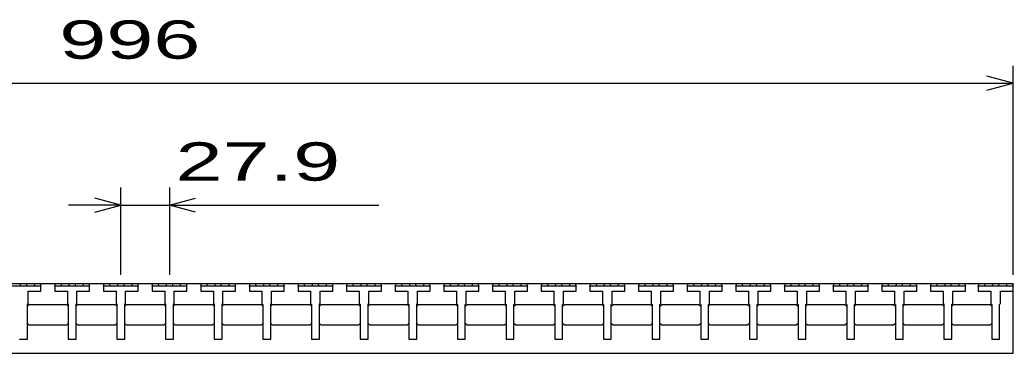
# Model space of a CAD drawing. Units: millimetres, scale not verified. Extents: x -1820 to 1731, y -1282 to 1054.
# Drawn here: x -993 to -423, y -472 to -280 of the extents above; entities that cross this region are included whole.
import ezdxf
from ezdxf.enums import TextEntityAlignment as Align

# ---------------------------------------------------------------- set-up
doc = ezdxf.new("R2010")
doc.units = ezdxf.units.MM
doc.header["$LTSCALE"] = 10
doc.layers.add('16', color=3, linetype='Continuous', lineweight=25)
doc.layers.add('22', color=2, linetype='Continuous', lineweight=25)
doc.styles.add('ベクトル', font='')
doc.styles.get('ベクトル').set_extended_font_data('ベクトル')

msp = doc.modelspace()

# ---------------------------------------------------------------- linework, layer by layer
at = {"layer": '16'}
for p, q in [((-1419, -431.5), (-423, -431.5)), ((-992.45, -433), (-991.95, -431.5)), ((-991.95, -431.5), (-989.05, -431.5)), ((-989.05, -431.5), (-988.55, -433)), ((-984.4, -433), (-983.9, -431.5)), ((-983.9, -431.5), (-981, -431.5)), ((-981, -431.5), (-980.5, -433)), ((-972.6, -433), (-972.1, -431.5)), ((-972.1, -431.5), (-969.2, -431.5)), ((-969.2, -431.5), (-968.7, -433)), ((-964.55, -433), (-964.05, -431.5)), ((-964.05, -431.5), (-961.15, -431.5)), ((-961.15, -431.5), (-960.65, -433)), ((-956.5, -433), (-956, -431.5)), ((-956, -431.5), (-953.1, -431.5)), ((-953.1, -431.5), (-952.6, -433)), ((-944.7, -433), (-944.2, -431.5)), ((-944.2, -431.5), (-941.3, -431.5)), ((-941.3, -431.5), (-940.8, -433)), ((-936.65, -433), (-936.15, -431.5)), ((-936.15, -431.5), (-933.25, -431.5)), ((-933.25, -431.5), (-932.75, -433)), ((-928.6, -433), (-928.1, -431.5)), ((-928.1, -431.5), (-925.2, -431.5)), ((-925.2, -431.5), (-924.7, -433)), ((-916.8, -433), (-916.3, -431.5)), ((-916.3, -431.5), (-913.4, -431.5)), ((-913.4, -431.5), (-912.9, -433)), ((-908.75, -433), (-908.25, -431.5)), ((-908.25, -431.5), (-905.35, -431.5)), ((-905.35, -431.5), (-904.85, -433)), ((-900.7, -433), (-900.2, -431.5)), ((-900.2, -431.5), (-897.3, -431.5)), ((-897.3, -431.5), (-896.8, -433)), ((-888.9, -433), (-888.4, -431.5)), ((-888.4, -431.5), (-885.5, -431.5)), ((-885.5, -431.5), (-885, -433)), ((-880.85, -433), (-880.35, -431.5)), ((-880.35, -431.5), (-877.45, -431.5)), ((-877.45, -431.5), (-876.95, -433)), ((-872.8, -433), (-872.3, -431.5)), ((-872.3, -431.5), (-869.4, -431.5)), ((-869.4, -431.5), (-868.9, -433)), ((-861, -433), (-860.5, -431.5)), ((-860.5, -431.5), (-857.6, -431.5)), ((-857.6, -431.5), (-857.1, -433)), ((-852.95, -433), (-852.45, -431.5)), ((-852.45, -431.5), (-849.55, -431.5)), ((-849.55, -431.5), (-849.05, -433)), ((-844.9, -433), (-844.4, -431.5)), ((-844.4, -431.5), (-841.5, -431.5)), ((-841.5, -431.5), (-841, -433)), ((-833.1, -433), (-832.6, -431.5)), ((-832.6, -431.5), (-829.7, -431.5)), ((-829.7, -431.5), (-829.2, -433)), ((-825.05, -433), (-824.55, -431.5)), ((-824.55, -431.5), (-821.65, -431.5)), ((-821.65, -431.5), (-821.15, -433)), ((-817, -433), (-816.5, -431.5)), ((-816.5, -431.5), (-813.6, -431.5)), ((-813.6, -431.5), (-813.1, -433)), ((-805.2, -433), (-804.7, -431.5)), ((-804.7, -431.5), (-801.8, -431.5)), ((-801.8, -431.5), (-801.3, -433)), ((-797.15, -433), (-796.65, -431.5)), ((-796.65, -431.5), (-793.75, -431.5)), ((-793.75, -431.5), (-793.25, -433)), ((-789.1, -433), (-788.6, -431.5)), ((-788.6, -431.5), (-785.7, -431.5)), ((-785.7, -431.5), (-785.2, -433)), ((-777.3, -433), (-776.8, -431.5)), ((-776.8, -431.5), (-773.9, -431.5)), ((-773.9, -431.5), (-773.4, -433)), ((-769.25, -433), (-768.75, -431.5)), ((-768.75, -431.5), (-765.85, -431.5)), ((-765.85, -431.5), (-765.35, -433)), ((-761.2, -433), (-760.7, -431.5)), ((-760.7, -431.5), (-757.8, -431.5)), ((-757.8, -431.5), (-757.3, -433)), ((-749.4, -433), (-748.9, -431.5)), ((-748.9, -431.5), (-746, -431.5)), ((-746, -431.5), (-745.5, -433)), ((-741.35, -433), (-740.85, -431.5)), ((-740.85, -431.5), (-737.95, -431.5)), ((-737.95, -431.5), (-737.45, -433)), ((-733.3, -433), (-732.8, -431.5)), ((-732.8, -431.5), (-729.9, -431.5)), ((-729.9, -431.5), (-729.4, -433)), ((-721.5, -433), (-721, -431.5)), ((-721, -431.5), (-718.1, -431.5)), ((-718.1, -431.5), (-717.6, -433)), ((-713.45, -433), (-712.95, -431.5)), ((-712.95, -431.5), (-710.05, -431.5)), ((-710.05, -431.5), (-709.55, -433)), ((-705.4, -433), (-704.9, -431.5)), ((-704.9, -431.5), (-702, -431.5)), ((-702, -431.5), (-701.5, -433)), ((-693.6, -433), (-693.1, -431.5)), ((-693.1, -431.5), (-690.2, -431.5)), ((-690.2, -431.5), (-689.7, -433)), ((-685.55, -433), (-685.05, -431.5)), ((-685.05, -431.5), (-682.15, -431.5)), ((-682.15, -431.5), (-681.65, -433)), ((-677.5, -433), (-677, -431.5)), ((-677, -431.5), (-674.1, -431.5)), ((-674.1, -431.5), (-673.6, -433)), ((-665.7, -433), (-665.2, -431.5)), ((-665.2, -431.5), (-662.3, -431.5)), ((-662.3, -431.5), (-661.8, -433)), ((-657.65, -433), (-657.15, -431.5)), ((-657.15, -431.5), (-654.25, -431.5)), ((-654.25, -431.5), (-653.75, -433)), ((-649.6, -433), (-649.1, -431.5)), ((-649.1, -431.5), (-646.2, -431.5)), ((-646.2, -431.5), (-645.7, -433)), ((-637.8, -433), (-637.3, -431.5)), ((-637.3, -431.5), (-634.4, -431.5)), ((-634.4, -431.5), (-633.9, -433)), ((-629.75, -433), (-629.25, -431.5)), ((-629.25, -431.5), (-626.35, -431.5)), ((-626.35, -431.5), (-625.85, -433)), ((-621.7, -433), (-621.2, -431.5)), ((-621.2, -431.5), (-618.3, -431.5)), ((-618.3, -431.5), (-617.8, -433)), ((-609.9, -433), (-609.4, -431.5)), ((-609.4, -431.5), (-606.5, -431.5)), ((-606.5, -431.5), (-606, -433)), ((-601.85, -433), (-601.35, -431.5)), ((-601.35, -431.5), (-598.45, -431.5)), ((-598.45, -431.5), (-597.95, -433)), ((-593.8, -433), (-593.3, -431.5)), ((-593.3, -431.5), (-590.4, -431.5)), ((-590.4, -431.5), (-589.9, -433)), ((-582, -433), (-581.5, -431.5)), ((-581.5, -431.5), (-578.6, -431.5)), ((-578.6, -431.5), (-578.1, -433)), ((-573.95, -433), (-573.45, -431.5)), ((-573.45, -431.5), (-570.55, -431.5)), ((-570.55, -431.5), (-570.05, -433)), ((-565.9, -433), (-565.4, -431.5)), ((-565.4, -431.5), (-562.5, -431.5)), ((-562.5, -431.5), (-562, -433)), ((-554.1, -433), (-553.6, -431.5)), ((-553.6, -431.5), (-550.7, -431.5)), ((-550.7, -431.5), (-550.2, -433)), ((-546.05, -433), (-545.55, -431.5)), ((-545.55, -431.5), (-542.65, -431.5)), ((-542.65, -431.5), (-542.15, -433)), ((-538, -433), (-537.5, -431.5)), ((-537.5, -431.5), (-534.6, -431.5)), ((-534.6, -431.5), (-534.1, -433)), ((-526.2, -433), (-525.7, -431.5)), ((-525.7, -431.5), (-522.8, -431.5)), ((-522.8, -431.5), (-522.3, -433)), ((-518.15, -433), (-517.65, -431.5)), ((-517.65, -431.5), (-514.75, -431.5)), ((-514.75, -431.5), (-514.25, -433)), ((-510.1, -433), (-509.6, -431.5)), ((-509.6, -431.5), (-506.7, -431.5)), ((-506.7, -431.5), (-506.2, -433)), ((-498.3, -433), (-497.8, -431.5)), ((-497.8, -431.5), (-494.9, -431.5)), ((-494.9, -431.5), (-494.4, -433)), ((-490.25, -433), (-489.75, -431.5)), ((-489.75, -431.5), (-486.85, -431.5)), ((-486.85, -431.5), (-486.35, -433)), ((-482.2, -433), (-481.7, -431.5)), ((-481.7, -431.5), (-478.8, -431.5)), ((-478.8, -431.5), (-478.3, -433)), ((-470.4, -433), (-469.9, -431.5)), ((-469.9, -431.5), (-467, -431.5)), ((-467, -431.5), (-466.5, -433)), ((-462.35, -433), (-461.85, -431.5)), ((-461.85, -431.5), (-458.95, -431.5)), ((-458.95, -431.5), (-458.45, -433)), ((-454.3, -433), (-453.8, -431.5)), ((-453.8, -431.5), (-450.9, -431.5)), ((-450.9, -431.5), (-450.4, -433)), ((-443, -433), (-442.5, -431.5)), ((-442.5, -431.5), (-439.6, -431.5)), ((-439.6, -431.5), (-439.1, -433)), ((-434.95, -433), (-434.45, -431.5)), ((-434.45, -431.5), (-431.55, -431.5)), ((-431.55, -431.5), (-431.05, -433)), ((-426.9, -433), (-426.4, -431.5)), ((-426.4, -431.5), (-423.5, -431.5)), ((-423.5, -431.5), (-423, -433)), ((-423, -471.5), (-423, -431.5)), ((-980.5, -433), (-1000.5, -433)), ((-987.75, -443), (-987.75, -436)), ((-987.75, -436), (-980.5, -436)), ((-980.5, -436), (-980.5, -433)), ((-972.6, -433), (-972.6, -436)), ((-952.6, -433), (-972.6, -433)), ((-972.6, -436), (-965.35, -436)), ((-965.35, -436), (-965.35, -443)), ((-959.85, -443), (-959.85, -436)), ((-959.85, -436), (-952.6, -436)), ((-952.6, -436), (-952.6, -433)), ((-944.7, -433), (-944.7, -436)), ((-924.7, -433), (-944.7, -433)), ((-944.7, -436), (-937.45, -436)), ((-937.45, -436), (-937.45, -443)), ((-931.95, -443), (-931.95, -436)), ((-931.95, -436), (-924.7, -436)), ((-924.7, -436), (-924.7, -433)), ((-916.8, -433), (-916.8, -436)), ((-896.8, -433), (-916.8, -433)), ((-916.8, -436), (-909.55, -436)), ((-909.55, -436), (-909.55, -443)), ((-904.05, -443), (-904.05, -436)), ((-904.05, -436), (-896.8, -436)), ((-896.8, -436), (-896.8, -433)), ((-888.9, -433), (-888.9, -436)), ((-868.9, -433), (-888.9, -433)), ((-888.9, -436), (-881.65, -436)), ((-881.65, -436), (-881.65, -443)), ((-876.15, -443), (-876.15, -436)), ((-876.15, -436), (-868.9, -436)), ((-868.9, -436), (-868.9, -433)), ((-861, -433), (-861, -436)), ((-841, -433), (-861, -433)), ((-861, -436), (-853.75, -436)), ((-853.75, -436), (-853.75, -443)), ((-848.25, -443), (-848.25, -436)), ((-848.25, -436), (-841, -436)), ((-841, -436), (-841, -433)), ((-833.1, -433), (-833.1, -436)), ((-813.1, -433), (-833.1, -433)), ((-833.1, -436), (-825.85, -436)), ((-825.85, -436), (-825.85, -443)), ((-820.35, -443), (-820.35, -436)), ((-820.35, -436), (-813.1, -436)), ((-813.1, -436), (-813.1, -433)), ((-805.2, -433), (-805.2, -436)), ((-785.2, -433), (-805.2, -433)), ((-805.2, -436), (-797.95, -436)), ((-797.95, -436), (-797.95, -443)), ((-792.45, -443), (-792.45, -436)), ((-792.45, -436), (-785.2, -436)), ((-785.2, -436), (-785.2, -433)), ((-777.3, -433), (-777.3, -436)), ((-757.3, -433), (-777.3, -433)), ((-777.3, -436), (-770.05, -436)), ((-770.05, -436), (-770.05, -443)), ((-764.55, -443), (-764.55, -436)), ((-764.55, -436), (-757.3, -436)), ((-757.3, -436), (-757.3, -433)), ((-749.4, -433), (-749.4, -436)), ((-729.4, -433), (-749.4, -433)), ((-749.4, -436), (-742.15, -436)), ((-742.15, -436), (-742.15, -443)), ((-736.65, -443), (-736.65, -436)), ((-736.65, -436), (-729.4, -436)), ((-729.4, -436), (-729.4, -433)), ((-721.5, -433), (-721.5, -436)), ((-701.5, -433), (-721.5, -433)), ((-721.5, -436), (-714.25, -436)), ((-714.25, -436), (-714.25, -443)), ((-708.75, -443), (-708.75, -436)), ((-708.75, -436), (-701.5, -436)), ((-701.5, -436), (-701.5, -433)), ((-693.6, -433), (-693.6, -436)), ((-673.6, -433), (-693.6, -433)), ((-693.6, -436), (-686.35, -436)), ((-686.35, -436), (-686.35, -443)), ((-680.85, -443), (-680.85, -436)), ((-680.85, -436), (-673.6, -436)), ((-673.6, -436), (-673.6, -433)), ((-665.7, -433), (-665.7, -436)), ((-645.7, -433), (-665.7, -433)), ((-665.7, -436), (-658.45, -436)), ((-658.45, -436), (-658.45, -443)), ((-652.95, -443), (-652.95, -436)), ((-652.95, -436), (-645.7, -436)), ((-645.7, -436), (-645.7, -433)), ((-637.8, -433), (-637.8, -436)), ((-617.8, -433), (-637.8, -433)), ((-637.8, -436), (-630.55, -436)), ((-630.55, -436), (-630.55, -443)), ((-625.05, -443), (-625.05, -436)), ((-625.05, -436), (-617.8, -436)), ((-617.8, -436), (-617.8, -433)), ((-609.9, -433), (-609.9, -436)), ((-589.9, -433), (-609.9, -433)), ((-609.9, -436), (-602.65, -436)), ((-602.65, -436), (-602.65, -443)), ((-597.15, -443), (-597.15, -436)), ((-597.15, -436), (-589.9, -436)), ((-589.9, -436), (-589.9, -433)), ((-582, -433), (-582, -436)), ((-562, -433), (-582, -433)), ((-582, -436), (-574.75, -436)), ((-574.75, -436), (-574.75, -443)), ((-569.25, -443), (-569.25, -436)), ((-569.25, -436), (-562, -436)), ((-562, -436), (-562, -433)), ((-554.1, -433), (-554.1, -436)), ((-534.1, -433), (-554.1, -433)), ((-554.1, -436), (-546.85, -436)), ((-546.85, -436), (-546.85, -443)), ((-541.35, -443), (-541.35, -436)), ((-541.35, -436), (-534.1, -436)), ((-534.1, -436), (-534.1, -433)), ((-526.2, -433), (-526.2, -436)), ((-506.2, -433), (-526.2, -433)), ((-526.2, -436), (-518.95, -436)), ((-518.95, -436), (-518.95, -443)), ((-513.45, -443), (-513.45, -436)), ((-513.45, -436), (-506.2, -436)), ((-506.2, -436), (-506.2, -433)), ((-498.3, -433), (-498.3, -436)), ((-478.3, -433), (-498.3, -433)), ((-498.3, -436), (-491.05, -436)), ((-491.05, -436), (-491.05, -443)), ((-485.55, -443), (-485.55, -436)), ((-485.55, -436), (-478.3, -436)), ((-478.3, -436), (-478.3, -433)), ((-470.4, -433), (-470.4, -436)), ((-450.4, -433), (-470.4, -433)), ((-470.4, -436), (-463.15, -436)), ((-463.15, -436), (-463.15, -443)), ((-457.65, -443), (-457.65, -436)), ((-457.65, -436), (-450.4, -436)), ((-450.4, -436), (-450.4, -433)), ((-443, -433), (-443, -436)), ((-423, -433), (-443, -433)), ((-443, -436), (-435.75, -436)), ((-435.75, -436), (-435.75, -443)), ((-430.25, -443), (-430.25, -436)), ((-430.25, -436), (-423, -436)), ((-423, -436), (-423, -433)), ((-988.25, -443.5), (-987.75, -443)), ((-988.25, -463.5), (-988.25, -443.5)), ((-988.25, -444.5), (-987.25, -443.5)), ((-987.25, -443.5), (-965.85, -443.5)), ((-965.85, -443.5), (-964.85, -444.5)), ((-965.35, -443), (-964.85, -443.5)), ((-964.85, -443.5), (-964.85, -463.5)), ((-960.35, -443.5), (-959.85, -443)), ((-960.35, -463.5), (-960.35, -443.5)), ((-960.35, -444.5), (-959.35, -443.5)), ((-959.35, -443.5), (-937.95, -443.5)), ((-937.95, -443.5), (-936.95, -444.5)), ((-937.45, -443), (-936.95, -443.5)), ((-936.95, -443.5), (-936.95, -463.5)), ((-932.45, -443.5), (-931.95, -443)), ((-932.45, -463.5), (-932.45, -443.5)), ((-932.45, -444.5), (-931.45, -443.5)), ((-931.45, -443.5), (-910.05, -443.5)), ((-910.05, -443.5), (-909.05, -444.5)), ((-909.55, -443), (-909.05, -443.5)), ((-909.05, -443.5), (-909.05, -463.5)), ((-904.55, -443.5), (-904.05, -443)), ((-904.55, -463.5), (-904.55, -443.5)), ((-904.55, -444.5), (-903.55, -443.5)), ((-903.55, -443.5), (-882.15, -443.5)), ((-882.15, -443.5), (-881.15, -444.5)), ((-881.65, -443), (-881.15, -443.5)), ((-881.15, -443.5), (-881.15, -463.5)), ((-876.65, -443.5), (-876.15, -443)), ((-876.65, -463.5), (-876.65, -443.5)), ((-876.65, -444.5), (-875.65, -443.5)), ((-875.65, -443.5), (-854.25, -443.5)), ((-854.25, -443.5), (-853.25, -444.5)), ((-853.75, -443), (-853.25, -443.5)), ((-853.25, -443.5), (-853.25, -463.5)), ((-848.75, -443.5), (-848.25, -443)), ((-848.75, -463.5), (-848.75, -443.5)), ((-848.75, -444.5), (-847.75, -443.5)), ((-847.75, -443.5), (-826.35, -443.5)), ((-826.35, -443.5), (-825.35, -444.5)), ((-825.85, -443), (-825.35, -443.5)), ((-825.35, -443.5), (-825.35, -463.5)), ((-820.85, -443.5), (-820.35, -443)), ((-820.85, -463.5), (-820.85, -443.5)), ((-820.85, -444.5), (-819.85, -443.5)), ((-819.85, -443.5), (-798.45, -443.5)), ((-798.45, -443.5), (-797.45, -444.5)), ((-797.95, -443), (-797.45, -443.5)), ((-797.45, -443.5), (-797.45, -463.5)), ((-792.95, -443.5), (-792.45, -443)), ((-792.95, -463.5), (-792.95, -443.5)), ((-792.95, -444.5), (-791.95, -443.5)), ((-791.95, -443.5), (-770.55, -443.5)), ((-770.55, -443.5), (-769.55, -444.5)), ((-770.05, -443), (-769.55, -443.5)), ((-769.55, -443.5), (-769.55, -463.5)), ((-765.05, -443.5), (-764.55, -443)), ((-765.05, -463.5), (-765.05, -443.5)), ((-765.05, -444.5), (-764.05, -443.5)), ((-764.05, -443.5), (-742.65, -443.5)), ((-742.65, -443.5), (-741.65, -444.5)), ((-742.15, -443), (-741.65, -443.5)), ((-741.65, -443.5), (-741.65, -463.5)), ((-737.15, -443.5), (-736.65, -443)), ((-737.15, -463.5), (-737.15, -443.5)), ((-737.15, -444.5), (-736.15, -443.5)), ((-736.15, -443.5), (-714.75, -443.5)), ((-714.75, -443.5), (-713.75, -444.5)), ((-714.25, -443), (-713.75, -443.5)), ((-713.75, -443.5), (-713.75, -463.5)), ((-709.25, -443.5), (-708.75, -443)), ((-709.25, -463.5), (-709.25, -443.5)), ((-709.25, -444.5), (-708.25, -443.5)), ((-708.25, -443.5), (-686.85, -443.5)), ((-686.85, -443.5), (-685.85, -444.5)), ((-686.35, -443), (-685.85, -443.5)), ((-685.85, -443.5), (-685.85, -463.5)), ((-681.35, -443.5), (-680.85, -443)), ((-681.35, -463.5), (-681.35, -443.5)), ((-681.35, -444.5), (-680.35, -443.5)), ((-680.35, -443.5), (-658.95, -443.5)), ((-658.95, -443.5), (-657.95, -444.5)), ((-658.45, -443), (-657.95, -443.5)), ((-657.95, -443.5), (-657.95, -463.5)), ((-653.45, -443.5), (-652.95, -443)), ((-653.45, -463.5), (-653.45, -443.5)), ((-653.45, -444.5), (-652.45, -443.5)), ((-652.45, -443.5), (-631.05, -443.5)), ((-631.05, -443.5), (-630.05, -444.5)), ((-630.55, -443), (-630.05, -443.5)), ((-630.05, -443.5), (-630.05, -463.5)), ((-625.55, -443.5), (-625.05, -443)), ((-625.55, -463.5), (-625.55, -443.5)), ((-625.55, -444.5), (-624.55, -443.5)), ((-624.55, -443.5), (-603.15, -443.5)), ((-603.15, -443.5), (-602.15, -444.5)), ((-602.65, -443), (-602.15, -443.5)), ((-602.15, -443.5), (-602.15, -463.5)), ((-597.65, -443.5), (-597.15, -443)), ((-597.65, -463.5), (-597.65, -443.5)), ((-597.65, -444.5), (-596.65, -443.5)), ((-596.65, -443.5), (-575.25, -443.5)), ((-575.25, -443.5), (-574.25, -444.5)), ((-574.75, -443), (-574.25, -443.5)), ((-574.25, -443.5), (-574.25, -463.5)), ((-569.75, -443.5), (-569.25, -443)), ((-569.75, -463.5), (-569.75, -443.5)), ((-569.75, -444.5), (-568.75, -443.5)), ((-568.75, -443.5), (-547.35, -443.5)), ((-547.35, -443.5), (-546.35, -444.5)), ((-546.85, -443), (-546.35, -443.5)), ((-546.35, -443.5), (-546.35, -463.5)), ((-541.85, -443.5), (-541.35, -443)), ((-541.85, -463.5), (-541.85, -443.5)), ((-541.85, -444.5), (-540.85, -443.5)), ((-540.85, -443.5), (-519.45, -443.5)), ((-519.45, -443.5), (-518.45, -444.5)), ((-518.95, -443), (-518.45, -443.5)), ((-518.45, -443.5), (-518.45, -463.5)), ((-513.95, -443.5), (-513.45, -443)), ((-513.95, -463.5), (-513.95, -443.5)), ((-513.95, -444.5), (-512.95, -443.5)), ((-512.95, -443.5), (-491.55, -443.5)), ((-491.55, -443.5), (-490.55, -444.5)), ((-491.05, -443), (-490.55, -443.5)), ((-490.55, -443.5), (-490.55, -463.5)), ((-486.05, -443.5), (-485.55, -443)), ((-486.05, -463.5), (-486.05, -443.5)), ((-486.05, -444.5), (-485.05, -443.5)), ((-485.05, -443.5), (-463.65, -443.5)), ((-463.65, -443.5), (-462.65, -444.5)), ((-463.15, -443), (-462.65, -443.5)), ((-462.65, -443.5), (-462.65, -463.5)), ((-458.15, -443.5), (-457.65, -443)), ((-458.15, -463.5), (-458.15, -443.5)), ((-458.15, -444.5), (-457.15, -443.5)), ((-457.15, -443.5), (-436.25, -443.5)), ((-436.25, -443.5), (-435.25, -444.5)), ((-435.75, -443), (-435.25, -443.5)), ((-435.25, -443.5), (-435.25, -463.5)), ((-430.75, -443.5), (-430.25, -443)), ((-430.75, -463.5), (-430.75, -443.5)), ((-987.25, -455.5), (-988.25, -454.5)), ((-965.85, -455.5), (-987.25, -455.5)), ((-964.85, -454.5), (-965.85, -455.5)), ((-959.35, -455.5), (-960.35, -454.5)), ((-937.95, -455.5), (-959.35, -455.5)), ((-936.95, -454.5), (-937.95, -455.5)), ((-931.45, -455.5), (-932.45, -454.5)), ((-910.05, -455.5), (-931.45, -455.5)), ((-909.05, -454.5), (-910.05, -455.5)), ((-903.55, -455.5), (-904.55, -454.5)), ((-882.15, -455.5), (-903.55, -455.5)), ((-881.15, -454.5), (-882.15, -455.5)), ((-875.65, -455.5), (-876.65, -454.5)), ((-854.25, -455.5), (-875.65, -455.5)), ((-853.25, -454.5), (-854.25, -455.5)), ((-847.75, -455.5), (-848.75, -454.5)), ((-826.35, -455.5), (-847.75, -455.5)), ((-825.35, -454.5), (-826.35, -455.5)), ((-819.85, -455.5), (-820.85, -454.5)), ((-798.45, -455.5), (-819.85, -455.5)), ((-797.45, -454.5), (-798.45, -455.5)), ((-791.95, -455.5), (-792.95, -454.5)), ((-770.55, -455.5), (-791.95, -455.5)), ((-769.55, -454.5), (-770.55, -455.5)), ((-764.05, -455.5), (-765.05, -454.5)), ((-742.65, -455.5), (-764.05, -455.5)), ((-741.65, -454.5), (-742.65, -455.5)), ((-736.15, -455.5), (-737.15, -454.5)), ((-714.75, -455.5), (-736.15, -455.5)), ((-713.75, -454.5), (-714.75, -455.5)), ((-708.25, -455.5), (-709.25, -454.5)), ((-686.85, -455.5), (-708.25, -455.5)), ((-685.85, -454.5), (-686.85, -455.5)), ((-680.35, -455.5), (-681.35, -454.5)), ((-658.95, -455.5), (-680.35, -455.5)), ((-657.95, -454.5), (-658.95, -455.5)), ((-652.45, -455.5), (-653.45, -454.5)), ((-631.05, -455.5), (-652.45, -455.5)), ((-630.05, -454.5), (-631.05, -455.5)), ((-624.55, -455.5), (-625.55, -454.5)), ((-603.15, -455.5), (-624.55, -455.5)), ((-602.15, -454.5), (-603.15, -455.5)), ((-596.65, -455.5), (-597.65, -454.5)), ((-575.25, -455.5), (-596.65, -455.5)), ((-574.25, -454.5), (-575.25, -455.5)), ((-568.75, -455.5), (-569.75, -454.5)), ((-547.35, -455.5), (-568.75, -455.5)), ((-546.35, -454.5), (-547.35, -455.5)), ((-540.85, -455.5), (-541.85, -454.5)), ((-519.45, -455.5), (-540.85, -455.5)), ((-518.45, -454.5), (-519.45, -455.5)), ((-512.95, -455.5), (-513.95, -454.5)), ((-491.55, -455.5), (-512.95, -455.5)), ((-490.55, -454.5), (-491.55, -455.5)), ((-485.05, -455.5), (-486.05, -454.5)), ((-463.65, -455.5), (-485.05, -455.5)), ((-462.65, -454.5), (-463.65, -455.5)), ((-457.15, -455.5), (-458.15, -454.5)), ((-436.25, -455.5), (-457.15, -455.5)), ((-435.25, -454.5), (-436.25, -455.5)), ((-992.75, -463.5), (-988.25, -463.5)), ((-964.85, -463.5), (-960.35, -463.5)), ((-936.95, -463.5), (-932.45, -463.5)), ((-909.05, -463.5), (-904.55, -463.5)), ((-881.15, -463.5), (-876.65, -463.5)), ((-853.25, -463.5), (-848.75, -463.5)), ((-825.35, -463.5), (-820.85, -463.5)), ((-797.45, -463.5), (-792.95, -463.5)), ((-769.55, -463.5), (-765.05, -463.5)), ((-741.65, -463.5), (-737.15, -463.5)), ((-713.75, -463.5), (-709.25, -463.5)), ((-685.85, -463.5), (-681.35, -463.5)), ((-657.95, -463.5), (-653.45, -463.5)), ((-630.05, -463.5), (-625.55, -463.5)), ((-602.15, -463.5), (-597.65, -463.5)), ((-574.25, -463.5), (-569.75, -463.5)), ((-546.35, -463.5), (-541.85, -463.5)), ((-518.45, -463.5), (-513.95, -463.5)), ((-490.55, -463.5), (-486.05, -463.5)), ((-462.65, -463.5), (-458.15, -463.5)), ((-435.25, -463.5), (-430.75, -463.5)), ((-1419, -471.5), (-423, -471.5))]:
    msp.add_line(p, q, dxfattribs=at)
at = {"layer": '22', "color": 4}
for p, q in [((-423, -426.5), (-423, -306.5)), ((-423, -316.5), (-438, -312.5)), ((-1419, -316.5), (-423, -316.5)), ((-438, -320.5), (-423, -316.5)), ((-934.7, -426.5), (-934.7, -376.5)), ((-906.8, -376.5), (-906.8, -426.5)), ((-934.7, -386.5), (-964.7, -386.5)), ((-934.7, -386.5), (-949.7, -382.5)), ((-949.7, -390.5), (-934.7, -386.5)), ((-934.7, -386.5), (-906.8, -386.5)), ((-906.8, -386.5), (-891.8, -382.5)), ((-891.8, -390.5), (-906.8, -386.5)), ((-906.8, -386.5), (-786.8, -386.5))]:
    msp.add_line(p, q, dxfattribs=at)

# ---------------------------------------------------------------- texts
at = {"layer": '22', "style": 'ベクトル', "width": 1.65}
for s, p in [(' 996 ', (-983.5, -291.5)), (' 27.9 ', (-916.8, -361.5))]:
    msp.add_text(s, height=21.99, dxfattribs=at).set_placement(p, align=Align.MIDDLE_LEFT)

doc.saveas('drawing.dxf')
